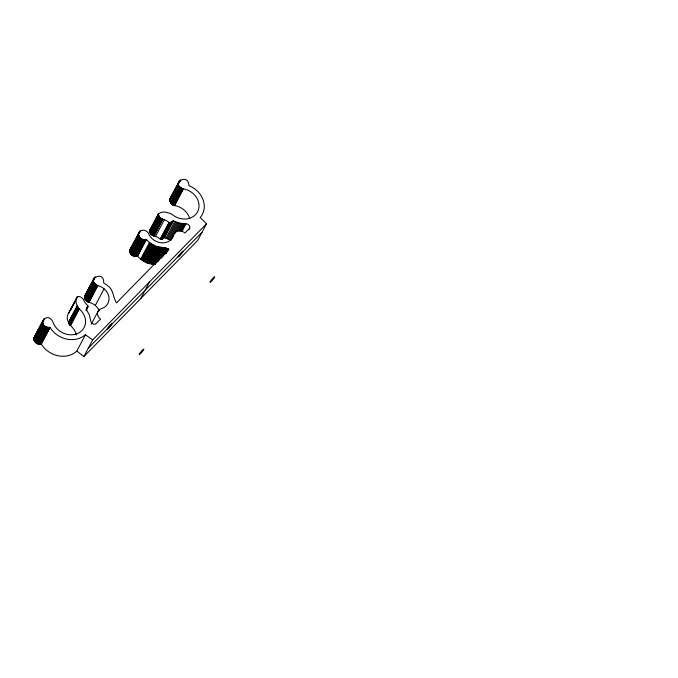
<?xml version="1.0" encoding="UTF-8"?>
<svg xmlns="http://www.w3.org/2000/svg" width="678" height="678" viewBox="0 0 678 678"><rect width="100%" height="100%" fill="white"/><g stroke="black" fill="none" stroke-linecap="round" stroke-linejoin="round"><path stroke-width="1.02" d="M85.614 334.432L76.834 351.068L83.894 356.56L92.674 339.915L85.318 334.712A22.569 19.264 27.8 0 1 50.053 327.415L41.239 343.992C36.578 345.678 31.129 338.949 35.536 335.474M86.292 310.21L87.657 307.473L87.708 305.515A13.543 11.56 27.8 0 1 84.394 301.566C83.784 298.244 77.86 293.828 76.351 298.566A10.128 8.644 27.8 0 0 77.3 305.659L78.182 307.778L79.962 309.6A17.153 14.645 27.8 0 1 78.462 333.093A17.153 14.645 27.8 0 1 53.443 323.27C47.68 308.405 34.536 327.618 50.019 327.347M99.276 310.753A13.543 11.56 27.8 0 0 89.742 302.447C86.081 302.083 82.852 297.278 85.742 294.21M83.894 356.56L197.739 240.419L206.519 223.774L200.213 217.494A22.569 19.264 27.8 0 0 188.993 185.67C187.772 171.102 168.593 185.747 184.865 189.196A17.153 14.645 27.8 0 1 197.823 211.324A17.153 14.645 27.8 0 1 172.729 214.96L170.602 213.494L168.237 212.892A10.128 8.644 27.8 0 0 160.525 212.689L158.406 213.875L149.626 230.52C149.499 233.893 152.804 235.936 155.745 236.469A13.543 11.56 27.8 0 1 160.305 239.148L169.127 222.545L171.424 222.172L173.237 220.774L179.145 223.087L186.001 223.85A3.432 2.932 27.8 0 1 189.772 228.028L188.798 229.876M173.237 220.774L164.457 237.419L162.644 238.817L160.296 239.181L169.076 222.503A13.543 11.56 27.8 0 0 164.525 219.825C161.576 219.291 158.271 217.248 158.406 213.875M87.386 308.151L86.25 309.515L89.301 314.745L90.784 320.991A3.432 2.932 27.8 0 0 95.632 324.067L100.581 319.058A6.78 5.78 27.8 0 1 97.496 313.244A6.78 5.78 27.8 0 1 101.336 308.659A13.543 11.56 27.8 0 0 108.946 297.371A13.543 11.56 27.8 0 0 98.513 285.802C83.801 280.607 104.505 268.895 103.675 282.972A18.959 16.187 27.8 0 1 107.344 285.48C113.726 289.404 112.785 297.396 116.514 302.837L168.966 249.318L163.72 247.682L154.94 264.327L147.041 262.92L140.66 259.182A18.959 16.187 27.8 0 1 137.617 256.03C133.634 257.801 128.21 253.377 130.184 249.14M189.654 218.358A17.153 14.645 27.8 0 0 176.085 205.841C171.381 206.197 167.025 199.315 171.915 196.561M138.956 232.495C136.981 236.732 142.405 241.156 146.397 239.385A18.959 16.187 27.8 0 0 149.44 242.538L155.813 246.275L163.72 247.682M34.197 337.178L43.316 319.897M33.985 337.881L43.765 319.321M33.917 338.364L44.121 318.982M33.9 338.61L42.672 321.965M43.341 320.677L44.316 318.829M33.9 338.864L44.519 318.685M33.917 339.11L42.689 322.465M33.942 339.364L42.714 322.72M33.985 339.619L42.765 322.974M34.044 339.864L42.816 323.228M34.112 340.119L42.892 323.474M34.197 340.364L42.977 323.72M34.298 340.61L43.07 323.965M34.409 340.848L43.18 324.211M34.536 341.085L43.307 324.448M34.671 341.322L43.443 324.677M34.824 341.551L43.595 324.906M34.985 341.771L43.756 325.126M35.154 341.983L43.934 325.338M35.341 342.195L44.112 325.55M35.536 342.39L44.307 325.745M35.739 342.585L44.511 325.94M35.951 342.763L44.731 326.118M36.171 342.941L44.951 326.296M36.409 343.102L45.18 326.457M36.646 343.254L45.418 326.61M36.892 343.399L45.663 326.754M37.137 343.526L45.918 326.889M37.4 343.653L46.172 327.008M37.663 343.754L46.435 327.118M37.926 343.856L46.697 327.211M38.197 343.941L46.968 327.296M38.468 344.009L47.24 327.364M38.739 344.068L47.511 327.423M39.01 344.119L47.791 327.474M39.29 344.144L48.062 327.508M39.561 344.17L48.341 327.525M39.841 344.178L48.613 327.533M40.112 344.17L48.884 327.525M40.383 344.144L49.155 327.508M40.646 344.119L49.418 327.474M40.909 344.068L49.68 327.423M49.935 327.364L41.282 344.06A22.569 19.264 27.8 0 0 76.546 351.348L76.834 351.068M76.402 334.907A17.153 14.645 27.8 0 0 71.182 326.245L69.41 324.423L68.529 322.304A10.128 8.644 27.8 0 1 67.571 315.211L77.419 296.498M77.623 296.481L68.648 313.143M70.512 310.338L74.894 302.015M68.529 322.304L77.3 305.659M68.605 322.482L77.385 305.846M68.656 322.736L77.436 306.092M68.724 322.991L77.504 306.346M68.809 323.236L77.58 306.592M68.902 323.482L77.673 306.837M69.003 323.72L77.784 307.083M69.131 323.965L77.902 307.32M69.258 324.194L78.038 307.549M69.41 324.423L78.182 307.778M69.563 324.652L78.343 308.007M84.877 295.583L94.166 277.98M84.682 296.286L94.522 277.565M69.732 324.864L78.512 308.219M84.64 296.65L94.784 277.31M84.623 297.023L95.081 277.082M69.91 325.076L78.69 308.431M84.623 297.21L95.234 276.971M84.64 297.405L93.411 280.76M70.105 325.279L78.877 308.634M84.691 297.778L93.437 280.946M84.725 297.964L93.496 281.328M70.309 325.474L79.08 308.829M84.767 298.159L93.547 281.514M84.818 298.345L93.598 281.701M70.52 325.66L79.292 309.015M84.886 298.532L93.657 281.887M84.953 298.71L93.725 282.073M85.021 298.896L93.801 282.251M85.106 299.074L93.886 282.438M85.199 299.261L93.971 282.616M85.292 299.43L94.073 282.794M85.403 299.608L94.174 282.963M85.513 299.778L94.284 283.133M85.631 299.947L94.403 283.302M85.759 300.108L94.53 283.463M85.886 300.269L94.666 283.624M86.021 300.422L94.801 283.785M86.165 300.574L94.945 283.938M86.318 300.727L95.09 284.082M86.47 300.871L95.242 284.226M86.631 301.007L95.403 284.362M86.792 301.134L95.573 284.497M86.962 301.261L95.742 284.624M87.14 301.388L95.912 284.743M87.318 301.498L96.09 284.862M87.496 301.608L96.276 284.963M87.682 301.71L96.462 285.074M87.877 301.812L96.649 285.167M88.064 301.905L96.844 285.26M88.259 301.99L97.039 285.345M88.462 302.066L97.234 285.421M88.657 302.134L97.437 285.489M88.86 302.202L97.632 285.557M89.064 302.252L97.835 285.616M86.352 308.787L87.809 306.007M86.36 309.032L87.826 306.261M86.352 309.287L87.818 306.507M86.301 309.778L87.801 306.753M86.021 310.617L87.716 307.244M95.301 305.456L104.073 288.82M129.922 249.818L139.456 231.74C142.244 228.528 147.863 230.562 148.94 234.359A13.543 11.56 27.8 0 0 162.373 242.868A13.543 11.56 27.8 0 0 173.763 234.758A6.78 5.788 27.8 0 1 178.322 230.783A6.78 5.788 27.8 0 1 184.865 233.071L189.772 228.028M129.803 250.36L139.838 231.342M129.769 250.724L140.117 231.105M129.761 250.911L140.27 230.995M91.242 324.186L98.064 311.244M129.778 251.284L138.541 234.452M138.965 233.664L140.583 230.791M129.795 251.479L138.566 234.834M129.82 251.665L138.592 235.02M129.896 252.038L138.626 235.207M129.947 252.233L138.719 235.588M129.998 252.419L138.778 235.774M130.066 252.597L138.837 235.961M130.142 252.784L138.914 236.139M130.218 252.97L138.998 236.325M130.312 253.148L139.083 236.503M130.405 253.326L139.176 236.681M130.507 253.496L139.278 236.851M130.617 253.674L139.388 237.029M130.727 253.835L139.507 237.198M130.854 254.004L139.626 237.359M130.981 254.165L139.761 237.52M131.117 254.326L139.897 237.681M131.261 254.479L140.032 237.834M131.405 254.623L140.185 237.978M131.557 254.767L140.338 238.122M131.718 254.911L140.49 238.266M131.879 255.038L140.651 238.402M132.049 255.174L140.821 238.529M132.218 255.292L140.999 238.648M132.396 255.411L141.168 238.766M132.574 255.521L141.355 238.876M132.761 255.631L141.541 238.987M132.947 255.725L141.727 239.088M133.142 255.818L141.914 239.181M133.337 255.911L142.109 239.266M133.532 255.987L142.304 239.342M133.736 256.064L142.507 239.419M133.93 256.123L142.711 239.487M134.134 256.182L142.914 239.546M134.337 256.242L143.117 239.597M134.541 256.284L143.321 239.639M134.752 256.318L143.524 239.673M134.956 256.352L143.728 239.707M135.159 256.377L143.939 239.732M135.371 256.386L144.143 239.749M135.575 256.394L144.346 239.758M135.778 256.394L144.558 239.758M135.981 256.394L144.761 239.749M136.185 256.377L144.956 239.732M149.626 230.893L158.398 214.07M136.388 256.36L145.16 239.715M149.643 231.088L158.415 214.443M149.66 231.274L158.44 214.629M136.583 256.326L145.355 239.681M149.728 231.647L158.466 214.816M136.778 256.292L145.558 239.648M149.77 231.842L158.55 215.197M136.973 256.25L145.745 239.605M149.821 232.029L158.601 215.384M137.159 256.199L145.94 239.554M149.889 232.215L158.66 215.57M137.346 256.14L146.126 239.495M149.957 232.401L158.728 215.757M137.532 256.072L146.397 239.385M150.033 232.579L158.805 215.935M150.109 232.766L158.889 216.121M150.202 232.944L158.974 216.299M150.296 233.122L159.076 216.477M150.406 233.291L159.177 216.646M150.516 233.461L159.288 216.816M150.635 233.63L159.406 216.985M150.762 233.791L159.533 217.146M150.889 233.952L159.669 217.307M151.024 234.113L159.805 217.469M151.169 234.257L159.949 217.621M169.983 198.696L179.212 181.204M151.321 234.41L160.093 217.765M169.788 199.4L179.517 180.823M169.746 199.646L179.873 180.484M151.474 234.554L160.245 217.909M169.712 200.137L180.06 180.323M151.635 234.69L160.406 218.045M169.72 200.391L180.263 180.179M169.737 200.637L178.509 184.001M179.009 182.814L180.695 179.916M151.796 234.817L160.576 218.18M169.771 200.891L178.543 184.246M151.965 234.944L160.745 218.308M169.814 201.146L178.594 184.501M152.143 235.071L160.915 218.426M152.321 235.181L161.093 218.545M152.499 235.291L161.279 218.655M152.686 235.402L161.466 218.757M152.881 235.495L161.652 218.85M140.66 259.182L149.44 242.538M153.067 235.588L161.847 218.943M153.262 235.673L162.042 219.028M170.534 202.841L179.306 186.196M153.465 235.749L162.237 219.104M170.687 203.069L179.467 186.425M153.66 235.817L162.44 219.172M170.856 203.281L179.628 186.645M141.236 259.649L150.007 243.004M153.864 235.885L162.635 219.24M171.034 203.493L179.806 186.857M154.067 235.936L162.839 219.299M171.22 203.705L179.992 187.06M141.829 260.089L150.601 243.453M171.415 203.9L180.187 187.255M171.619 204.086L180.399 187.442M171.839 204.264L180.611 187.628M142.431 260.522L151.211 243.877M172.068 204.434L180.84 187.798M155.533 236.393L164.305 219.748M172.297 204.595L181.077 187.959M172.543 204.748L181.314 188.103M143.058 260.928L151.83 244.283M172.788 204.883L181.56 188.247M173.043 205.01L181.814 188.374M143.685 261.318L152.465 244.673M173.297 205.129L182.077 188.484M173.56 205.239L182.34 188.594M173.831 205.324L182.602 188.687M144.338 261.683L153.109 245.038M174.102 205.409L182.874 188.764M174.373 205.476L183.145 188.831M174.644 205.527L183.416 188.882M144.999 262.03L153.77 245.385M145.668 262.352L154.44 245.707M146.346 262.649L155.126 246.004M147.041 262.92L155.813 246.275M147.736 263.174L156.516 246.529M160.576 239.198L169.347 222.554M160.847 239.19L169.619 222.554M148.44 263.403L157.22 246.758M161.118 239.181L169.89 222.537M161.381 239.148L170.161 222.503M161.644 239.105L170.424 222.46M161.906 239.054L170.678 222.409M149.152 263.606L157.932 246.962M162.161 238.987L170.932 222.342M162.406 238.91L171.178 222.265M162.644 238.817L171.424 222.172M162.881 238.707L171.653 222.062M149.872 263.784L158.644 247.139M163.11 238.597L171.881 221.952M163.322 238.47L172.102 221.825M163.534 238.325L172.305 221.681M163.729 238.173L172.695 221.375M164.093 237.842L172.865 221.206M150.584 263.937L159.364 247.292M151.304 264.064L160.084 247.419M152.033 264.166L160.805 247.521M164.457 237.419L165.941 238.156L174.721 221.52M152.753 264.242L161.525 247.597M153.474 264.293L162.245 247.648M165.941 238.156L167.025 238.631L175.797 221.986M154.194 264.318L162.966 247.673M167.025 238.631L168.127 239.046L176.899 222.401M155.321 264.352L164.093 247.707M156.677 262.547L164.474 247.75M157.542 261.674L164.856 247.801M168.127 239.046L169.246 239.41L178.017 222.765M157.915 261.742L165.229 247.868M159.271 259.971L165.61 247.953M160.618 258.216L165.983 248.046M179.145 223.087L170.373 239.732L169.246 239.41M160.991 258.326L166.356 248.148M170.839 240.309L173.763 234.758M161.847 257.521L166.72 248.267M162.703 256.725L167.085 248.402M174.924 233.52L180.289 223.35M140.821 298.49L149.592 281.845M164.034 255.021L167.449 248.546M164.881 254.25L167.805 248.707M177.043 231.876L181.433 223.554M165.72 253.496L168.161 248.868M166.068 253.674L168.508 249.055M178.678 231.105L182.577 223.715M179.823 231.206L183.721 223.816M180.967 231.257L184.865 223.859M182.102 231.249L186.001 223.85M139.049 232.342L139.456 231.74M130.269 248.979L131.812 247.436M92.674 339.915L206.519 223.774M88.284 348.238L202.129 232.096M86.013 293.955L86.453 293.616M149.626 230.52A10.128 8.644 27.8 0 1 150.287 230.062M178.356 256.343L178.306 256.445A3.61 0.466 -49.9 0 0 180.924 254.386A3.61 0.466 -49.9 0 0 182.424 251.538A3.61 0.466 -49.9 0 0 178.416 256.233L178.356 256.343M210.214 281.76L210.163 281.853A3.61 0.466 -49.9 0 0 212.773 279.802A3.61 0.466 -49.9 0 0 214.282 276.955A3.61 0.466 -49.9 0 0 210.273 281.65L210.214 281.76M140.558 353.594A3.61 0.466 -49.9 0 0 143.812 349.128A3.61 0.466 -49.9 0 0 140.066 352.924A3.61 0.466 -49.9 0 0 140.558 353.594M108.7 328.177A3.61 0.466 -49.9 0 0 111.963 323.711A3.61 0.466 -49.9 0 0 108.209 327.508A3.61 0.466 -49.9 0 0 108.7 328.177"/></g></svg>
